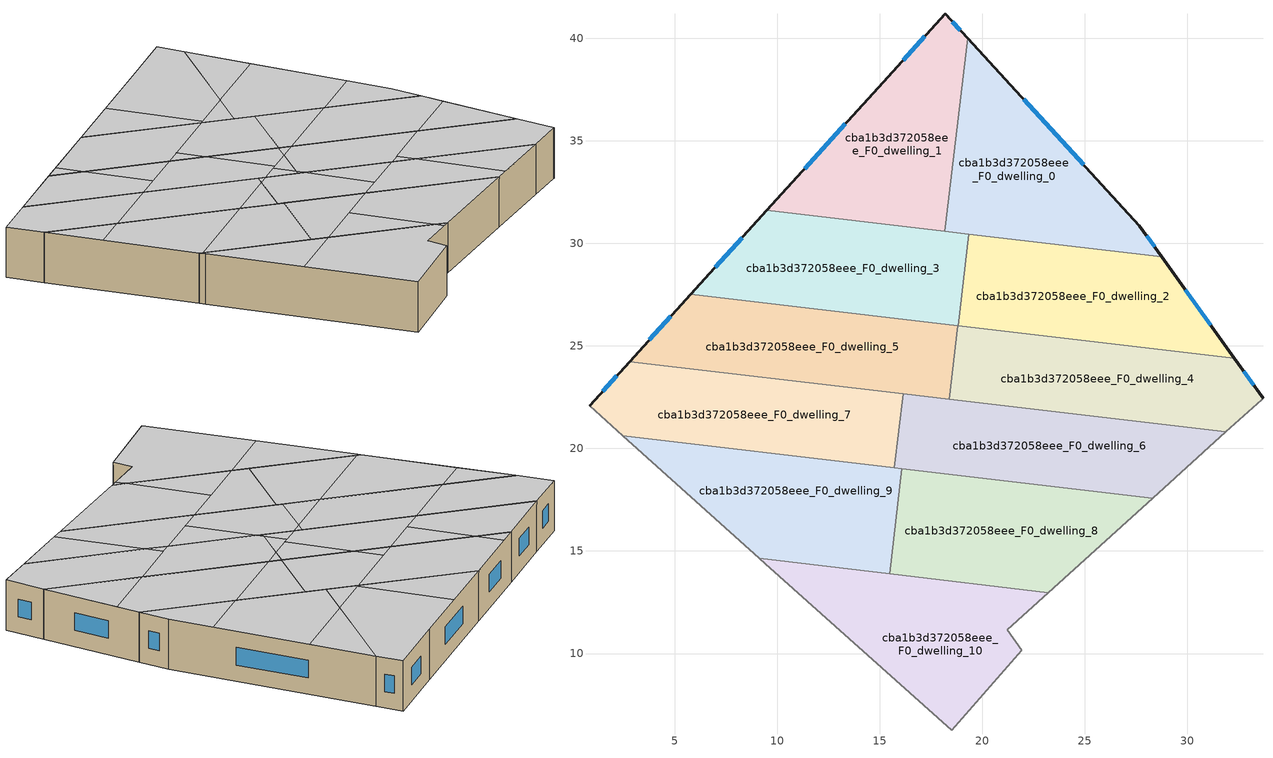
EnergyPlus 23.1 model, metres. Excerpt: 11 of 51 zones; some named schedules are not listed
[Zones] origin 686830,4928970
cba1b3d372058eee_F0_dwelling_0
 floor ground (EU_floor_Construction): 27.66,30.86 28.75,29.34 18.17,30.58 19.28,39.99 z0
 wall outside (EU_wall_Construction): 28.75,29.34 27.66,30.86 19.28,39.99 z0:3
 wall to cba1b3d372058eee_F0_dwelling_1 (EU_wall_Construction): 19.28,39.99 18.17,30.58 z0:3
 wall to cba1b3d372058eee_F0_dwelling_2 (EU_wall_Construction): 19.34,30.45 28.75,29.34 z0:3
 wall to cba1b3d372058eee_F0_dwelling_3 (EU_wall_Construction): 18.17,30.58 19.34,30.45 z0:3
 window (EU_Window_Construction): 28.4,29.83 28.02,30.37 / 24.94,33.83 22.01,37.02 z0.98:2.02
 ceiling to cba1b3d372058eee_F1_dwelling_3 (EU_floor_Construction): 23.26,29.98 25.85,32.83 21.98,37.06 18.48,33.21 18.17,30.58 z3
 ceiling to cba1b3d372058eee_F1_dwelling_5 (EU_floor_Construction): 28.75,29.34 27.66,30.86 25.85,32.83 23.26,29.98 z3
 ceiling to cba1b3d372058eee_F1_dwelling_0 (EU_floor_Construction): 18.48,33.21 21.98,37.06 19.28,39.99 z3
cba1b3d372058eee_F0_dwelling_1
 floor ground (EU_floor_Construction): 18.18,41.19 19.28,39.99 18.17,30.58 9.49,31.61 15.16,37.85 z0
 wall outside (EU_wall_Construction): 19.28,39.99 18.18,41.19 15.16,37.85 9.49,31.61 z0:3
 wall to cba1b3d372058eee_F0_dwelling_3 (EU_wall_Construction): 9.49,31.61 18.17,30.58 z0:3
 window (EU_Window_Construction): 13.32,35.82 11.33,33.64 / 17.2,40.11 16.14,38.94 / 18.92,40.38 18.54,40.8 z0.98:2.02
 ceiling to cba1b3d372058eee_F1_dwelling_0 (EU_floor_Construction): 18.48,33.21 19.28,39.99 18.18,41.19 15.16,37.85 12.29,34.69 16.43,30.94 z3
 ceiling to cba1b3d372058eee_F1_dwelling_1 (EU_floor_Construction): 16.3,30.81 16.43,30.94 12.29,34.69 9.49,31.61 z3
 ceiling to cba1b3d372058eee_F1_dwelling_3 (EU_floor_Construction): 18.17,30.58 18.48,33.21 16.3,30.8 z3
cba1b3d372058eee_F0_dwelling_10
 floor ground (EU_floor_Construction): 23.22,12.97 21.22,11.17 21.92,10.16 18.51,6.26 9.4,14.38 9.12,14.63 z0
 wall adiabatic (EU_wall_Construction): 9.12,14.63 9.4,14.38 18.51,6.26 21.92,10.16 21.22,11.17 23.22,12.97 z0:3
 wall to cba1b3d372058eee_F0_dwelling_8 (EU_wall_Construction): 23.22,12.97 15.48,13.89 z0:3
 wall to cba1b3d372058eee_F0_dwelling_9 (EU_wall_Construction): 15.47,13.89 9.12,14.63 z0:3
 ceiling to cba1b3d372058eee_F1_dwelling_9 (EU_floor_Construction): 21.92,10.16 21.22,11.17 22.89,12.68 22.46,13.06 16.47,13.77 13.62,10.63 18.51,6.26 z3
 ceiling to cba1b3d372058eee_F1_dwelling_6 (EU_floor_Construction): 13.62,10.63 16.47,13.77 9.31,14.61 9.24,14.53 9.4,14.38 z3
 ceiling to cba1b3d372058eee_F1_dwelling_8 (EU_floor_Construction): 23.22,12.97 22.46,13.06 22.89,12.68 z3
cba1b3d372058eee_F0_dwelling_2
 floor ground (EU_floor_Construction): 28.75,29.34 32.29,24.39 18.81,25.98 19.34,30.45 z0
 wall outside (EU_wall_Construction): 32.29,24.39 28.75,29.34 z0:3
 wall to cba1b3d372058eee_F0_dwelling_3 (EU_wall_Construction): 19.34,30.45 18.81,25.98 z0:3
 wall to cba1b3d372058eee_F0_dwelling_4 (EU_wall_Construction): 18.81,25.98 32.29,24.39 z0:3
 window (EU_Window_Construction): 31.14,26 29.9,27.73 z0.98:2.02
 ceiling to cba1b3d372058eee_F1_dwelling_5 (EU_floor_Construction): 26.7,25.05 29.56,28.2 28.75,29.34 23.26,29.98 19.55,25.89 z3
 ceiling to cba1b3d372058eee_F1_dwelling_7 (EU_floor_Construction): 32.29,24.39 29.56,28.2 26.7,25.05 z3
 ceiling to cba1b3d372058eee_F1_dwelling_3 (EU_floor_Construction): 19.55,25.89 23.26,29.98 19.34,30.45 18.81,25.98 z3
cba1b3d372058eee_F0_dwelling_3
 floor ground (EU_floor_Construction): 19.34,30.45 18.81,25.98 5.77,27.51 9.49,31.61 z0
 wall outside (EU_wall_Construction): 9.49,31.61 5.77,27.51 z0:3
 wall to cba1b3d372058eee_F0_dwelling_5 (EU_wall_Construction): 5.77,27.51 18.8,25.98 z0:3
 wall to cba1b3d372058eee_F0_dwelling_4 (EU_wall_Construction): 18.8,25.98 18.81,25.98 z0:3
 window (EU_Window_Construction): 8.28,30.28 6.98,28.85 z0.98:2.02
 ceiling to cba1b3d372058eee_F1_dwelling_1 (EU_floor_Construction): 12.59,26.71 16.3,30.81 9.49,31.61 6.57,28.39 7.8,27.28 z3
 ceiling to cba1b3d372058eee_F1_dwelling_3 (EU_floor_Construction): 18.81,25.98 19.34,30.45 16.3,30.8 13.4,27.61 14.66,26.47 z3
 ceiling to cba1b3d372058eee_F1_dwelling_4 (EU_floor_Construction): 14.66,26.47 13.4,27.61 12.59,26.71 z3
 ceiling to cba1b3d372058eee_F1_dwelling_2 (EU_floor_Construction): 7.8,27.28 6.57,28.39 5.77,27.51 z3
cba1b3d372058eee_F0_dwelling_4
 floor ground (EU_floor_Construction): 32.29,24.39 33.68,22.45 33.61,22.38 31.88,20.81 18.37,22.4 18.8,25.98 z0
 wall outside (EU_wall_Construction): 33.68,22.45 32.29,24.39 z0:3
 wall adiabatic (EU_wall_Construction): 31.88,20.81 33.61,22.38 33.68,22.45 z0:3
 wall to cba1b3d372058eee_F0_dwelling_5 (EU_wall_Construction): 18.8,25.98 18.37,22.4 z0:3
 wall to cba1b3d372058eee_F0_dwelling_6 (EU_wall_Construction): 18.37,22.4 31.88,20.81 z0:3
 window (EU_Window_Construction): 33.23,23.08 32.75,23.76 z0.98:2.02
 ceiling to cba1b3d372058eee_F1_dwelling_7 (EU_floor_Construction): 33.61,22.38 33.68,22.45 32.29,24.39 26.7,25.05 24.25,22.34 25.05,21.62 31.88,20.81 z3
 ceiling to cba1b3d372058eee_F1_dwelling_5 (EU_floor_Construction): 23.73,21.77 26.7,25.05 19.55,25.89 18.67,24.92 18.4,22.66 18.74,22.36 z3
 ceiling to cba1b3d372058eee_F1_dwelling_8 (EU_floor_Construction): 25.05,21.62 24.25,22.34 23.73,21.77 z3
 ceiling to cba1b3d372058eee_F1_dwelling_6 (EU_floor_Construction): 18.74,22.36 18.4,22.66 18.37,22.4 z3
 ceiling adiabatic (EU_roof_Construction): 18.67,24.92 19.55,25.89 18.8,25.98 z3
cba1b3d372058eee_F0_dwelling_5
 floor ground (EU_floor_Construction): 18.8,25.98 18.37,22.4 2.8,24.24 5.77,27.51 z0
 wall outside (EU_wall_Construction): 5.77,27.51 2.8,24.24 z0:3
 wall to cba1b3d372058eee_F0_dwelling_7 (EU_wall_Construction): 2.8,24.24 16.14,22.67 z0:3
 wall to cba1b3d372058eee_F0_dwelling_6 (EU_wall_Construction): 16.14,22.67 18.37,22.4 z0:3
 window (EU_Window_Construction): 4.81,26.45 3.77,25.3 z0.98:2.02
 ceiling to cba1b3d372058eee_F1_dwelling_6 (EU_floor_Construction): 18.37,22.4 18.4,22.66 17.43,23.55 16.58,22.61 z3
 ceiling to cba1b3d372058eee_F1_dwelling_1 (EU_floor_Construction): 10.71,24.64 12.59,26.71 7.8,27.28 z3
 ceiling to cba1b3d372058eee_F1_dwelling_2 (EU_floor_Construction): 9.62,23.43 10.71,24.64 7.8,27.28 5.77,27.51 2.8,24.24 z3
 ceiling to cba1b3d372058eee_F1_dwelling_5 (EU_floor_Construction): 18.4,22.66 18.67,24.92 17.43,23.55 z3
 ceiling to cba1b3d372058eee_F1_dwelling_4 (EU_floor_Construction): 16.58,22.61 17.63,23.77 14.66,26.47 12.59,26.71 9.62,23.43 z3
 ceiling adiabatic (EU_roof_Construction): 18.67,24.92 18.8,25.98 14.66,26.47 17.63,23.77 z3
cba1b3d372058eee_F0_dwelling_6
 floor ground (EU_floor_Construction): 31.88,20.81 28.3,17.57 15.71,19.05 16.14,22.67 z0
 wall to cba1b3d372058eee_F0_dwelling_7 (EU_wall_Construction): 16.14,22.67 15.71,19.05 z0:3
 wall adiabatic (EU_wall_Construction): 28.3,17.57 31.88,20.81 z0:3
 wall to cba1b3d372058eee_F0_dwelling_8 (EU_wall_Construction): 16.08,19.01 28.3,17.57 z0:3
 wall to cba1b3d372058eee_F0_dwelling_9 (EU_wall_Construction): 15.71,19.05 16.08,19.01 z0:3
 ceiling to cba1b3d372058eee_F1_dwelling_8 (EU_floor_Construction): 28.9,18.12 25.05,21.62 23.73,21.77 20.73,18.46 28.3,17.57 z3
 ceiling to cba1b3d372058eee_F1_dwelling_7 (EU_floor_Construction): 31.88,20.81 25.05,21.62 28.9,18.12 z3
 ceiling to cba1b3d372058eee_F1_dwelling_5 (EU_floor_Construction): 21.77,19.61 23.73,21.77 18.74,22.36 z3
 ceiling to cba1b3d372058eee_F1_dwelling_4 (EU_floor_Construction): 16.07,22.05 16.58,22.61 16.14,22.67 z3
 ceiling to cba1b3d372058eee_F1_dwelling_6 (EU_floor_Construction): 20.73,18.46 21.77,19.61 18.74,22.36 16.58,22.61 16.07,22.05 15.71,19.05 z3
cba1b3d372058eee_F0_dwelling_7
 floor ground (EU_floor_Construction): 16.14,22.67 15.71,19.05 2.47,20.62 0.84,22.08 2.8,24.24 z0
 wall outside (EU_wall_Construction): 2.8,24.24 0.84,22.08 z0:3
 wall adiabatic (EU_wall_Construction): 0.84,22.08 2.47,20.62 z0:3
 wall to cba1b3d372058eee_F0_dwelling_9 (EU_wall_Construction): 2.47,20.62 15.71,19.05 z0:3
 window (EU_Window_Construction): 2.16,23.54 1.48,22.78 z0.98:2.02
 ceiling to cba1b3d372058eee_F1_dwelling_2 (EU_floor_Construction): 6.61,20.13 9.61,23.43 2.8,24.24 0.84,22.08 2.47,20.62 z3
 ceiling to cba1b3d372058eee_F1_dwelling_4 (EU_floor_Construction): 13.57,19.31 16.07,22.05 16.14,22.67 9.61,23.43 6.61,20.13 z3
 ceiling to cba1b3d372058eee_F1_dwelling_6 (EU_floor_Construction): 15.71,19.05 16.07,22.05 13.57,19.31 z3
cba1b3d372058eee_F0_dwelling_8
 floor ground (EU_floor_Construction): 28.3,17.57 23.22,12.97 15.47,13.89 16.08,19.01 z0
 wall to cba1b3d372058eee_F0_dwelling_9 (EU_wall_Construction): 16.08,19.01 15.47,13.89 z0:3
 wall adiabatic (EU_wall_Construction): 23.22,12.97 28.3,17.57 z0:3
 ceiling to cba1b3d372058eee_F1_dwelling_8 (EU_floor_Construction): 28.3,17.57 20.73,18.46 18.82,16.36 22.46,13.06 23.22,12.97 z3
 ceiling to cba1b3d372058eee_F1_dwelling_9 (EU_floor_Construction): 22.46,13.06 18.82,16.36 16.47,13.77 z3
 ceiling to cba1b3d372058eee_F1_dwelling_6 (EU_floor_Construction): 16.47,13.77 20.73,18.46 16.08,19.01 15.48,13.89 z3
cba1b3d372058eee_F0_dwelling_9
 floor ground (EU_floor_Construction): 16.08,19.01 15.47,13.89 9.12,14.63 2.47,20.62 z0
 wall adiabatic (EU_wall_Construction): 2.47,20.62 9.12,14.63 z0:3
 ceiling to cba1b3d372058eee_F1_dwelling_4 (EU_floor_Construction): 9.31,14.61 13.57,19.31 6.61,20.13 5,18.35 9.12,14.63 z3
 ceiling to cba1b3d372058eee_F1_dwelling_2 (EU_floor_Construction): 5,18.35 6.61,20.13 2.47,20.62 z3
 ceiling to cba1b3d372058eee_F1_dwelling_6 (EU_floor_Construction): 15.48,13.89 16.08,19.01 13.57,19.31 9.31,14.61 z3
[Building]
EU S2 Campaign: North Axis=0; Terrain=City; Solar Distribution=FullExterior
[Site:Location]
Bologna: Latitude=44.5; Longitude=11.25; Time Zone=1; Elevation=37
[SizingPeriod:WeatherFileDays]
AnnualSizingPeriod: Begin Month=1; Begin Day of Month=1; End Month=12; End Day of Month=31; Day of Week for Start Day=Monday; Use Weather File Daylight Saving Period=No; Use Weather File Rain and Snow Indicators=No
[MATERIAL]
EU_InternalMass_Material: Roughness=MediumRough; Thickness=0.1; Conductivity=1; Density=1800; Specific Heat=900; Thermal Absorptance=0.9; Solar Absorptance=0.7; Visible Absorptance=0.7
[MATERIAL:NOMASS] Roughness=MediumRough; Thermal Absorptance=0.9; Solar Absorptance=0.7; Visible Absorptance=0.7
Name | Thermal Resistance
EU_wall_NoMass | 0.905828
EU_roof_NoMass | 0.37593
EU_floor_NoMass | 0.67114
[WINDOWMATERIAL:SIMPLEGLAZINGSYSTEM]
EU_Window_SimpleGlazing: UFactor=4.52486; Solar Heat Gain Coefficient=0.85; Visible Transmittance=0.85
[CONSTRUCTION]
EU_wall_Construction: EU_wall_NoMass
EU_roof_Construction: EU_roof_NoMass
EU_floor_Construction: EU_floor_NoMass
EU_Window_Construction: EU_Window_SimpleGlazing
EU_InternalMass_Construction: EU_InternalMass_Material
[ZONE] Type=1; Multiplier=1; Ceiling Height=autocalculate; Floor Area=autocalculate; Part of Total Floor Area=Yes
Name | Volume
cba1b3d372058eee_F0_dwelling_0 | 155.577
cba1b3d372058eee_F0_dwelling_1 | 155.584
cba1b3d372058eee_F0_dwelling_10 | 155.562
cba1b3d372058eee_F0_dwelling_2 | 155.59
cba1b3d372058eee_F0_dwelling_3 | 155.572
cba1b3d372058eee_F0_dwelling_4 | 155.569
cba1b3d372058eee_F0_dwelling_5 | 155.589
cba1b3d372058eee_F0_dwelling_6 | 155.585
cba1b3d372058eee_F0_dwelling_7 | 155.574
cba1b3d372058eee_F0_dwelling_8 | 155.565
cba1b3d372058eee_F0_dwelling_9 | 155.576
[INTERNALMASS] Construction=EU_InternalMass_Construction
Name | Zone or ZoneList | Surface Area
cba1b3d372058eee_F0_dwelling_0_EU_InternalMass | cba1b3d372058eee_F0_dwelling_0 | 51.8608
cba1b3d372058eee_F0_dwelling_1_EU_InternalMass | cba1b3d372058eee_F0_dwelling_1 | 51.8604
cba1b3d372058eee_F0_dwelling_2_EU_InternalMass | cba1b3d372058eee_F0_dwelling_2 | 51.8623
cba1b3d372058eee_F0_dwelling_3_EU_InternalMass | cba1b3d372058eee_F0_dwelling_3 | 51.858
cba1b3d372058eee_F0_dwelling_4_EU_InternalMass | cba1b3d372058eee_F0_dwelling_4 | 51.8565
cba1b3d372058eee_F0_dwelling_5_EU_InternalMass | cba1b3d372058eee_F0_dwelling_5 | 51.864
cba1b3d372058eee_F0_dwelling_6_EU_InternalMass | cba1b3d372058eee_F0_dwelling_6 | 51.8609
cba1b3d372058eee_F0_dwelling_7_EU_InternalMass | cba1b3d372058eee_F0_dwelling_7 | 51.8576
cba1b3d372058eee_F0_dwelling_8_EU_InternalMass | cba1b3d372058eee_F0_dwelling_8 | 51.8568
cba1b3d372058eee_F0_dwelling_9_EU_InternalMass | cba1b3d372058eee_F0_dwelling_9 | 51.8585
cba1b3d372058eee_F0_dwelling_10_EU_InternalMass | cba1b3d372058eee_F0_dwelling_10 | 51.854
[OTHEREQUIPMENT] Fuel Type=Electricity; Design Level Calculation Method=Watts/Area; Power per Zone Floor Area=1; Fraction Latent=0; Fraction Radiant=0; Fraction Lost=0; Carbon Dioxide Generation Rate=0; EndUse Subcategory=EU_Step8_InternalGains
Name | Zone or ZoneList or Space or SpaceList | Schedule
EU_Step8_InternalGain_cba1b3d372058eee_F0_dwelling_0_f000 | cba1b3d372058eee_F0_dwelling_0 | EU_Step8_GainSchedule_cba1b3d372058eee_F0_dwelling_0_f000
EU_Step8_InternalGain_cba1b3d372058eee_F0_dwelling_1_f000 | cba1b3d372058eee_F0_dwelling_1 | EU_Step8_GainSchedule_cba1b3d372058eee_F0_dwelling_1_f000
EU_Step8_InternalGain_cba1b3d372058eee_F0_dwelling_2_f000 | cba1b3d372058eee_F0_dwelling_2 | EU_Step8_GainSchedule_cba1b3d372058eee_F0_dwelling_2_f000
EU_Step8_InternalGain_cba1b3d372058eee_F0_dwelling_3_f000 | cba1b3d372058eee_F0_dwelling_3 | EU_Step8_GainSchedule_cba1b3d372058eee_F0_dwelling_3_f000
EU_Step8_InternalGain_cba1b3d372058eee_F0_dwelling_4_f000 | cba1b3d372058eee_F0_dwelling_4 | EU_Step8_GainSchedule_cba1b3d372058eee_F0_dwelling_4_f000
EU_Step8_InternalGain_cba1b3d372058eee_F0_dwelling_5_f000 | cba1b3d372058eee_F0_dwelling_5 | EU_Step8_GainSchedule_cba1b3d372058eee_F0_dwelling_5_f000
EU_Step8_InternalGain_cba1b3d372058eee_F0_dwelling_6_f000 | cba1b3d372058eee_F0_dwelling_6 | EU_Step8_GainSchedule_cba1b3d372058eee_F0_dwelling_6_f000
EU_Step8_InternalGain_cba1b3d372058eee_F0_dwelling_7_f000 | cba1b3d372058eee_F0_dwelling_7 | EU_Step8_GainSchedule_cba1b3d372058eee_F0_dwelling_7_f000
EU_Step8_InternalGain_cba1b3d372058eee_F0_dwelling_8_f000 | cba1b3d372058eee_F0_dwelling_8 | EU_Step8_GainSchedule_cba1b3d372058eee_F0_dwelling_8_f000
EU_Step8_InternalGain_cba1b3d372058eee_F0_dwelling_9_f000 | cba1b3d372058eee_F0_dwelling_9 | EU_Step8_GainSchedule_cba1b3d372058eee_F0_dwelling_9_f000
EU_Step8_InternalGain_cba1b3d372058eee_F0_dwelling_10_f000 | cba1b3d372058eee_F0_dwelling_10 | EU_Step8_GainSchedule_cba1b3d372058eee_F0_dwelling_10_f000
[ZONEVENTILATION:DESIGNFLOWRATE] Schedule=EU_AlwaysOn; Design Flow Rate Calculation Method=AirChanges/Hour; Air Changes per Hour=0.73129; Ventilation Type=Natural; Fan Pressure Rise=0; Fan Total Efficiency=1; Constant Term Coefficient=1; Temperature Term Coefficient=0; Velocity Term Coefficient=0; Velocity Squared Term Coefficient=0; Minimum Indoor Temperature=-100; Maximum Indoor Temperature=100; Delta Temperature=-100; Minimum Outdoor Temperature=-100; Maximum Outdoor Temperature=100; Maximum Wind Speed=40
Name | Zone or ZoneList or Space or SpaceList
EU_ConstantAir_cba1b3d372058eee_F0_dwelling_0 | cba1b3d372058eee_F0_dwelling_0
EU_ConstantAir_cba1b3d372058eee_F0_dwelling_1 | cba1b3d372058eee_F0_dwelling_1
EU_ConstantAir_cba1b3d372058eee_F0_dwelling_2 | cba1b3d372058eee_F0_dwelling_2
EU_ConstantAir_cba1b3d372058eee_F0_dwelling_3 | cba1b3d372058eee_F0_dwelling_3
EU_ConstantAir_cba1b3d372058eee_F0_dwelling_4 | cba1b3d372058eee_F0_dwelling_4
EU_ConstantAir_cba1b3d372058eee_F0_dwelling_5 | cba1b3d372058eee_F0_dwelling_5
EU_ConstantAir_cba1b3d372058eee_F0_dwelling_6 | cba1b3d372058eee_F0_dwelling_6
EU_ConstantAir_cba1b3d372058eee_F0_dwelling_7 | cba1b3d372058eee_F0_dwelling_7
EU_ConstantAir_cba1b3d372058eee_F0_dwelling_8 | cba1b3d372058eee_F0_dwelling_8
EU_ConstantAir_cba1b3d372058eee_F0_dwelling_9 | cba1b3d372058eee_F0_dwelling_9
EU_ConstantAir_cba1b3d372058eee_F0_dwelling_10 | cba1b3d372058eee_F0_dwelling_10
[HVACTEMPLATE:THERMOSTAT] Constant Heating Setpoint=20; Constant Cooling Setpoint=50
EU_HeatOnly_cba1b3d372058eee_F0_dwelling_0; EU_HeatOnly_cba1b3d372058eee_F0_dwelling_1; EU_HeatOnly_cba1b3d372058eee_F0_dwelling_2; EU_HeatOnly_cba1b3d372058eee_F0_dwelling_3; EU_HeatOnly_cba1b3d372058eee_F0_dwelling_4; EU_HeatOnly_cba1b3d372058eee_F0_dwelling_5; EU_HeatOnly_cba1b3d372058eee_F0_dwelling_6; EU_HeatOnly_cba1b3d372058eee_F0_dwelling_7; EU_HeatOnly_cba1b3d372058eee_F0_dwelling_8; EU_HeatOnly_cba1b3d372058eee_F0_dwelling_9; EU_HeatOnly_cba1b3d372058eee_F0_dwelling_10; EU_HeatOnly_cba1b3d372058eee_F1_dwelling_0; EU_HeatOnly_cba1b3d372058eee_F1_dwelling_1; EU_HeatOnly_cba1b3d372058eee_F1_dwelling_2; EU_HeatOnly_cba1b3d372058eee_F1_dwelling_3; EU_HeatOnly_cba1b3d372058eee_F1_dwelling_4; EU_HeatOnly_cba1b3d372058eee_F1_dwelling_5; EU_HeatOnly_cba1b3d372058eee_F1_dwelling_6; EU_HeatOnly_cba1b3d372058eee_F1_dwelling_7; EU_HeatOnly_cba1b3d372058eee_F1_dwelling_8; EU_HeatOnly_cba1b3d372058eee_F1_dwelling_9; EU_HeatOnly_cba1b3d372058eee_F2_dwelling_0; EU_HeatOnly_cba1b3d372058eee_F2_dwelling_1; EU_HeatOnly_cba1b3d372058eee_F2_dwelling_2; EU_HeatOnly_cba1b3d372058eee_F2_dwelling_3; EU_HeatOnly_cba1b3d372058eee_F2_dwelling_4; EU_HeatOnly_cba1b3d372058eee_F2_dwelling_5; EU_HeatOnly_cba1b3d372058eee_F2_dwelling_6; EU_HeatOnly_cba1b3d372058eee_F2_dwelling_7; EU_HeatOnly_cba1b3d372058eee_F2_dwelling_8; EU_HeatOnly_cba1b3d372058eee_F2_dwelling_9; EU_HeatOnly_cba1b3d372058eee_F3_dwelling_0; EU_HeatOnly_cba1b3d372058eee_F3_dwelling_1; EU_HeatOnly_cba1b3d372058eee_F3_dwelling_2; EU_HeatOnly_cba1b3d372058eee_F3_dwelling_3; EU_HeatOnly_cba1b3d372058eee_F3_dwelling_4; EU_HeatOnly_cba1b3d372058eee_F3_dwelling_5; EU_HeatOnly_cba1b3d372058eee_F3_dwelling_6; EU_HeatOnly_cba1b3d372058eee_F3_dwelling_7; EU_HeatOnly_cba1b3d372058eee_F3_dwelling_8; EU_HeatOnly_cba1b3d372058eee_F3_dwelling_9; EU_HeatOnly_cba1b3d372058eee_F4_dwelling_0; EU_HeatOnly_cba1b3d372058eee_F4_dwelling_1; EU_HeatOnly_cba1b3d372058eee_F4_dwelling_2; EU_HeatOnly_cba1b3d372058eee_F4_dwelling_3; EU_HeatOnly_cba1b3d372058eee_F4_dwelling_4; EU_HeatOnly_cba1b3d372058eee_F4_dwelling_5; EU_HeatOnly_cba1b3d372058eee_F4_dwelling_6; EU_HeatOnly_cba1b3d372058eee_F4_dwelling_7; EU_HeatOnly_cba1b3d372058eee_F4_dwelling_8; EU_HeatOnly_cba1b3d372058eee_F4_dwelling_9
